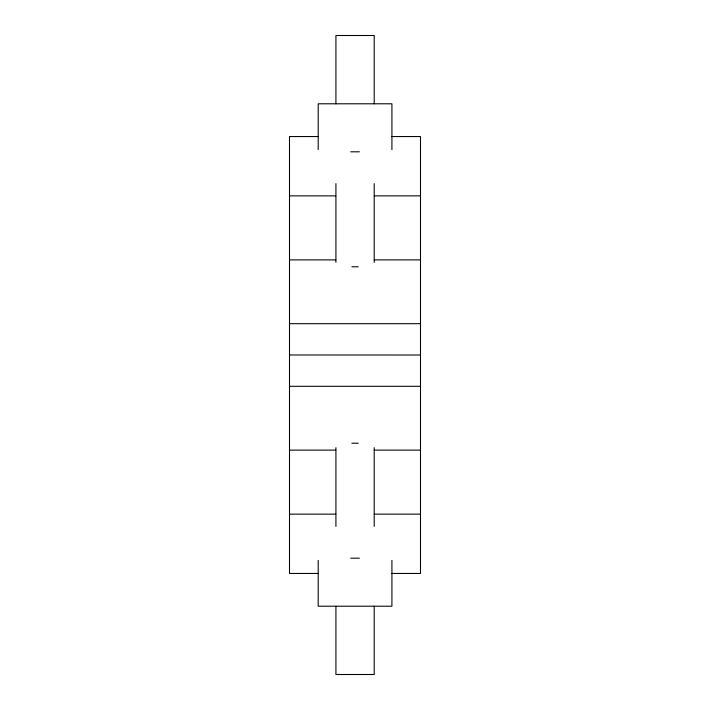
<?xml version="1.0" encoding="UTF-8"?>
<svg xmlns="http://www.w3.org/2000/svg" width="710" height="710" viewBox="0 0 710 710"><rect width="100%" height="100%" fill="white"/><g stroke="black" fill="none" stroke-linecap="round" stroke-linejoin="round"><path stroke-width="1.06" d="M318.124 136.551L289.502 136.551L289.502 573.449L318.124 573.449M391.876 136.551L420.498 136.551L420.498 573.449L391.876 573.449M350.722 151.807L359.393 151.807M289.502 195.862L335.732 195.862M374.268 195.862L420.498 195.862M289.502 259.887L335.732 259.887M374.268 259.887L420.498 259.887M351.867 266.774L358.248 266.774M289.502 323.689L420.498 323.689M289.502 354.982L420.498 355.018M289.502 386.311L420.498 386.311M351.867 443.226L358.248 443.226M289.502 450.113L335.732 450.113M374.268 450.113L420.498 450.113M289.502 514.138L335.732 514.138M374.268 514.138L420.498 514.138M350.722 558.193L359.393 558.193M391.92 149.624L391.92 103.793L318.195 103.793L318.195 149.624M391.92 560.376L391.92 606.207L318.195 606.207L318.195 560.376M374.205 103.793L374.205 35.5L335.919 35.5L335.919 103.793M374.205 183.615L374.205 262.336M374.205 447.664L374.205 526.385M374.205 606.207L374.205 674.5L335.919 674.5L335.919 606.207M335.919 183.615L335.919 262.336M335.919 447.664L335.919 526.385"/></g></svg>
